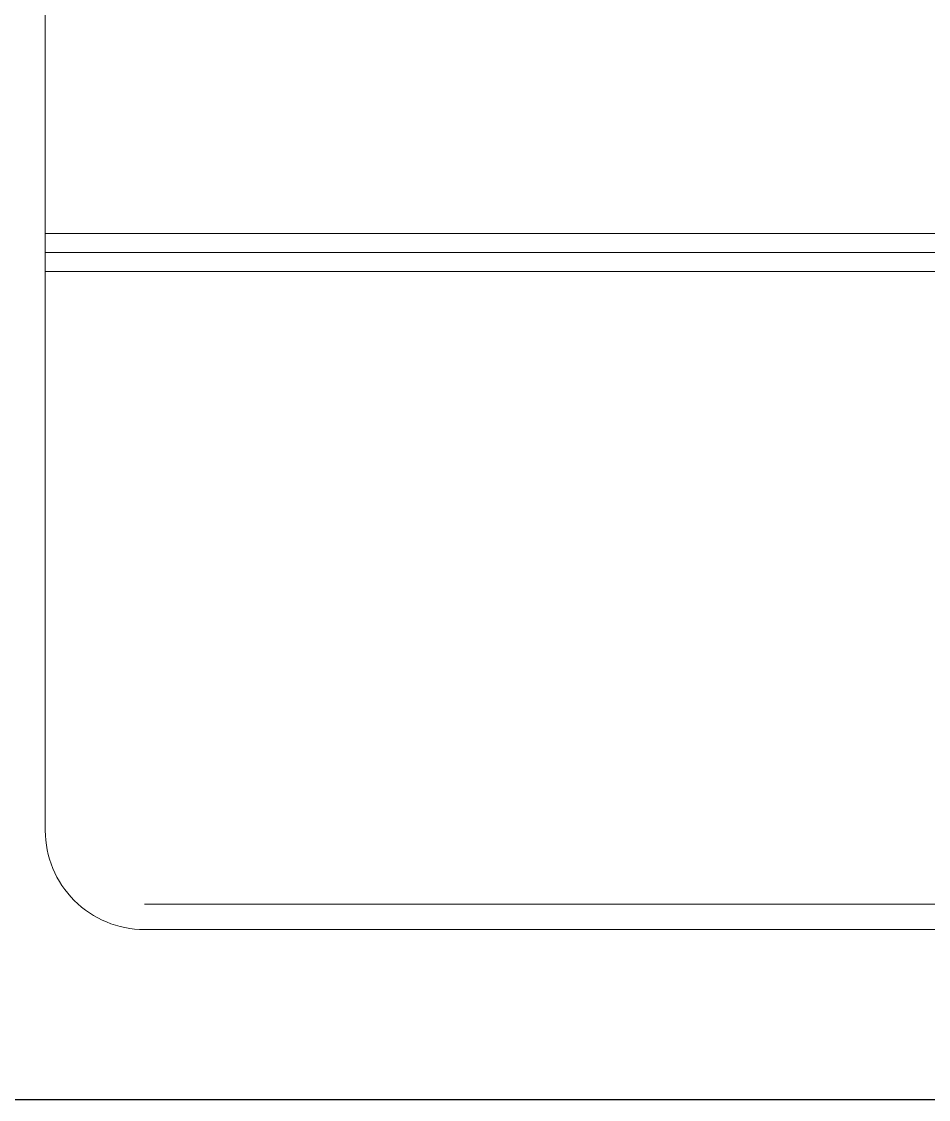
# Model space of a CAD drawing. Header units: inches. Extents: x -12418 to 183584, y -29325 to 19878.
# Drawn here: x 13855.3 to 13976.6, y -7800 to -7655.8 of the extents above; entities that cross this region are included whole.
import ezdxf

# ---------------------------------------------------------------- set-up
doc = ezdxf.new("R2010")
doc.units = ezdxf.units.IN
doc.header["$LTSCALE"] = 25
doc.header["$MEASUREMENT"] = 0
doc.linetypes.add('DASHDOT', pattern=[25.4, 12.7, -6.35, 0, -6.35])
doc.layers.add('00-Ground Floor$0$False Ceiling', color=251, linetype='Continuous')
doc.layers.add('00-Ground Floor$0$LOADING', color=253, linetype='Continuous', lineweight=5)
doc.layers.add('E-LITE-CLNG-CNDT', color=6, linetype='DASHDOT', lineweight=35)

# ---------------------------------------------------------------- blocks, each defined once
blk = doc.blocks.new('00-Ground Floor$0$GF21008-P')
at = {"layer": '00-Ground Floor$0$LOADING'}
for p, q in [((0.71658, -0.1974), (0.71658, 0)), ((0.71912, -0.1974), (0.71912, 0)), ((0.72166, -0.1974), (0.72166, 0)), ((0.80631, -0.18414), (0.80631, -0.01908)), ((0.8097, -0.18414), (0.8097, -0.01908)), ((-0.7767, -0.1974), (0.79645, -0.1974))]:
    blk.add_line(p, q, dxfattribs=at)
blk.add_arc((0.79645, -0.18414), 0.01325, 270, 0, dxfattribs=at)
blk = doc.blocks.new('00-Ground Floor$0$A$Ce9e1c4c3')
at = {"layer": '00-Ground Floor$0$False Ceiling', "color": 254, "linetype": 'Continuous'}
blk.add_line((-89502.07, -7800), (-85902.07, -7800), dxfattribs=at)
blk = doc.blocks.new('00-Ground Floor')
at = {"layer": '00-Ground Floor$0$False Ceiling', "color": 254}
blk.add_blockref('00-Ground Floor$0$A$Ce9e1c4c3', (100000, 0), dxfattribs=at)
at = {"layer": '00-Ground Floor$0$LOADING', "xscale": 1000, "yscale": 1000, "zscale": 1000, "rotation": 269.9999999999998}
blk.add_blockref('00-Ground Floor$0$GF21008-P', (14055.88, -6967.56), dxfattribs=at)

msp = doc.modelspace()

# ---------------------------------------------------------------- block references
at = {"layer": 'E-LITE-CLNG-CNDT', "color": 1}
msp.add_blockref('00-Ground Floor', (0, 0), dxfattribs=at)

doc.saveas('drawing.dxf')
